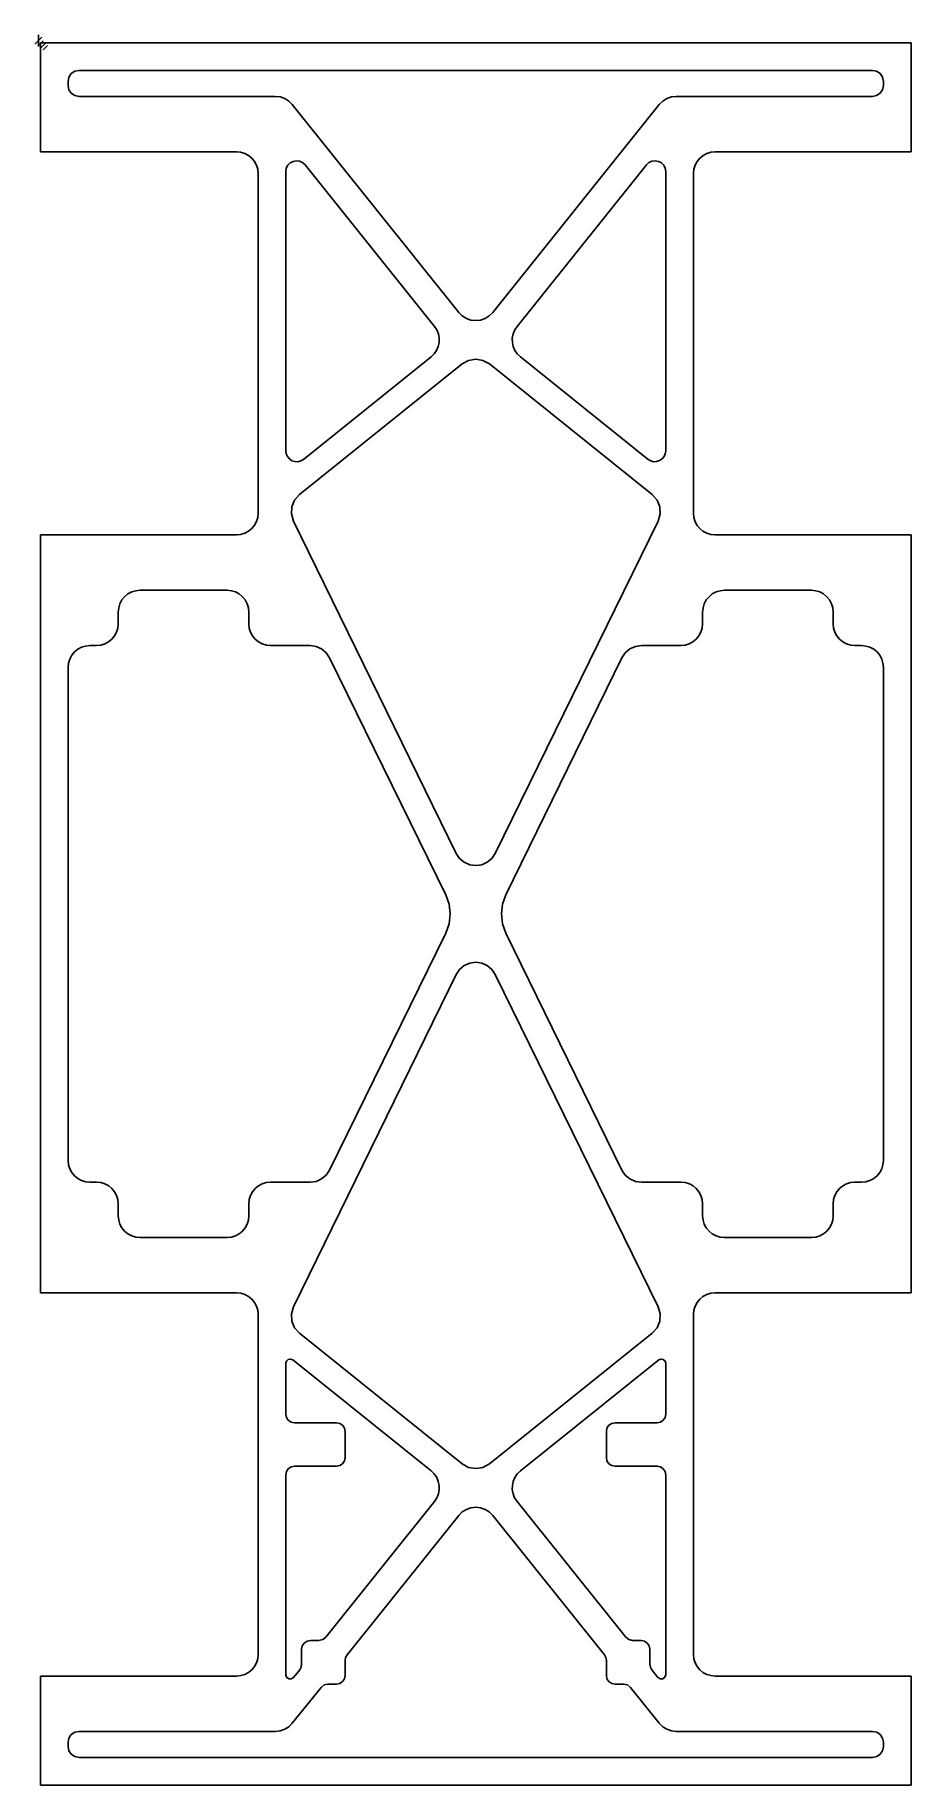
# Model space of a CAD drawing. Extents: x -1 to 200, y 0 to 402.
import ezdxf

# ---------------------------------------------------------------- set-up
doc = ezdxf.new("R2010")
doc.units = 0

msp = doc.modelspace()

# ---------------------------------------------------------------- linework, layer by layer
at = {"layer": 'Layer 1'}
for p, q in [((0, 402.269), (0, 399.623)), ((0.793749, 401.74), (-0.793749, 400.152)), ((1.05833, 400.946), (0, 399.88767)), ((0.472061, 400.474), (200.472, 400.474)), ((0.472061, 375.474), (0.472061, 400.474)), ((1.5875, 400.417), (0.52917, 399.35867)), ((2.11666, 399.888), (1.05833, 398.82967)), ((200.472, 400.474), (200.472, 375.474)), ((8.365401, 393.933699), (7.554343, 393.391767)), ((9.32211, 394.124), (8.365401, 393.933699)), ((191.622, 394.124), (9.3221, 394.124)), ((192.578709, 393.933699), (191.622, 394.124)), ((193.389767, 393.391767), (192.578709, 393.933699)), ((6.82205, 391.624), (6.82205, 390.674)), ((7.012411, 392.580709), (6.82211, 391.624)), ((6.82212, 390.674), (7.012421, 389.717291)), ((7.554343, 393.391767), (7.012411, 392.580709)), ((193.931699, 392.580709), (193.389767, 393.391767)), ((194.122, 391.624), (193.931699, 392.580709)), ((193.931699, 389.717291), (194.122, 390.674)), ((194.122, 391.624), (194.122, 390.674)), ((7.012421, 389.717291), (7.554353, 388.906233)), ((7.554353, 388.906233), (8.365411, 388.364301)), ((8.365411, 388.364301), (9.32212, 388.174)), ((9.3221, 388.174), (54.4216, 388.174)), ((55.537841, 388.048101), (54.42146, 388.17428)), ((56.585527, 387.681696), (55.537841, 388.048101)), ((57.526615, 387.093263), (56.585527, 387.681696)), ((58.3232, 386.301), (57.526615, 387.093263)), ((58.3231, 386.301), (96.5702, 338.573)), ((142.621, 386.301), (104.374, 338.573)), ((143.417845, 387.092983), (142.62126, 386.30072)), ((144.358933, 387.681416), (143.417845, 387.092983)), ((145.406619, 388.047821), (144.358933, 387.681416)), ((146.523, 388.174), (145.406619, 388.047821)), ((191.622, 388.174), (146.522, 388.174)), ((191.622, 388.174), (192.578709, 388.364301)), ((192.578709, 388.364301), (193.389767, 388.906233)), ((193.389767, 388.906233), (193.931699, 389.717291)), ((45.4721, 375.474), (0.472061, 375.474)), ((46.452115, 375.377029), (45.47211, 375.47399)), ((47.385523, 375.093388), (46.452115, 375.377029)), ((48.246107, 374.633933), (47.385523, 375.093388)), ((49.007637, 374.009527), (48.246107, 374.633933)), ((49.632043, 373.247997), (49.007637, 374.009527)), ((151.936463, 374.009537), (151.312056, 373.248005)), ((152.697995, 374.633944), (151.936463, 374.009537)), ((153.558581, 375.0934), (152.697995, 374.633944)), ((154.491993, 375.37704), (153.558581, 375.0934)), ((155.472, 375.474), (154.491993, 375.37704)), ((200.472, 375.474), (155.472, 375.474)), ((50.091498, 372.387413), (49.632043, 373.247997)), ((50.375139, 371.454005), (50.091498, 372.387413)), ((50.4721, 370.474), (50.375139, 371.454005)), ((50.4722, 292.474), (50.4722, 370.474)), ((56.942386, 371.669481), (56.82203, 370.90264)), ((56.8222, 370.902), (56.8222, 306.79)), ((57.282271, 372.348106), (56.942386, 371.669481)), ((57.80991, 372.893678), (57.282271, 372.348106)), ((58.493532, 373.261363), (57.80991, 372.893678)), ((59.256924, 373.401939), (58.493532, 373.261363)), ((60.009838, 373.306159), (59.256924, 373.401939)), ((60.699441, 372.989139), (60.009838, 373.306159)), ((61.2729, 372.466), (60.699441, 372.989139)), ((90.9953, 335.376), (61.273, 372.466)), ((109.949, 335.376), (139.671, 372.466)), ((140.244589, 372.988499), (139.67113, 372.46536)), ((140.934192, 373.305519), (140.244589, 372.988499)), ((141.687106, 373.401299), (140.934192, 373.305519)), ((142.450498, 373.260723), (141.687106, 373.401299)), ((143.13412, 372.893038), (142.450498, 373.260723)), ((143.661759, 372.347466), (143.13412, 372.893038)), ((144.001644, 371.668841), (143.661759, 372.347466)), ((144.122, 370.902), (144.001644, 371.668841)), ((144.122, 370.902), (144.122, 306.79)), ((150.56896, 371.454007), (150.472, 370.474)), ((150.472, 370.474), (150.472, 292.474)), ((150.8526, 372.387419), (150.56896, 371.454007)), ((151.312056, 373.248005), (150.8526, 372.387419)), ((96.5703, 338.574), (97.366885, 337.781738)), ((97.366885, 337.781738), (98.307973, 337.193305)), ((102.636107, 337.193305), (103.577195, 337.781738)), ((103.577195, 337.781738), (104.37378, 338.574)), ((91.532501, 334.55008), (90.995323, 335.37546)), ((91.894866, 333.644321), (91.532501, 334.55008)), ((92.074492, 332.685446), (91.894866, 333.644321)), ((98.307973, 337.193305), (99.355659, 336.8269)), ((99.355659, 336.8269), (100.47204, 336.700722)), ((100.47204, 336.700722), (101.588421, 336.8269)), ((101.588421, 336.8269), (102.636107, 337.193305)), ((109.049457, 333.644861), (108.869831, 332.685986)), ((109.411822, 334.55062), (109.049457, 333.644861)), ((109.949, 335.376), (109.411822, 334.55062)), ((90.924413, 329.035504), (91.475426, 329.840545)), ((91.475426, 329.840545), (91.859665, 330.737243)), ((91.859665, 330.737243), (92.063456, 331.700717)), ((92.063456, 331.700717), (92.074492, 332.685446)), ((108.869831, 332.685986), (108.880867, 331.701257)), ((108.880867, 331.701257), (109.084658, 330.737783)), ((109.084658, 330.737783), (109.468897, 329.841085)), ((109.468897, 329.841085), (110.01991, 329.036044)), ((97.3453, 326.738), (59.9482, 296.77)), ((60.8854, 304.84), (90.2203, 328.348)), ((90.2203, 328.347), (90.924413, 329.035504)), ((98.836598, 327.56169), (97.34557, 326.738)), ((100.472285, 327.836253), (98.836598, 327.56169)), ((102.107972, 327.56169), (100.472285, 327.836253)), ((103.599, 326.738), (102.107972, 327.56169)), ((103.599, 326.738), (140.996, 296.77)), ((110.01991, 329.036044), (110.724023, 328.34754)), ((140.059, 304.84), (110.724, 328.348)), ((56.8221, 306.79), (56.921782, 306.090787)), ((56.921782, 306.090787), (57.20608, 305.458665)), ((57.20608, 305.458665), (57.652881, 304.928784)), ((143.291579, 304.929654), (143.73838, 305.459535)), ((143.73838, 305.459535), (144.022678, 306.091657)), ((144.022678, 306.091657), (144.12236, 306.79087)), ((57.652881, 304.928784), (58.240066, 304.536294)), ((58.240066, 304.536294), (58.913538, 304.323526)), ((58.913538, 304.323526), (59.606434, 304.306225)), ((59.606434, 304.306225), (60.277495, 304.479667)), ((60.277495, 304.479667), (60.88546, 304.83913)), ((140.059, 304.84), (140.666965, 304.480537)), ((140.666965, 304.480537), (141.338026, 304.307095)), ((141.338026, 304.307095), (142.030922, 304.324396)), ((142.030922, 304.324396), (142.704394, 304.537164)), ((142.704394, 304.537164), (143.291579, 304.929654)), ((58.195232, 293.958044), (58.106667, 292.302004)), ((58.819617, 295.494423), (58.195232, 293.958044)), ((59.9483, 296.77), (58.819617, 295.494423)), ((142.124847, 295.494366), (140.996, 296.77)), ((142.749316, 293.957872), (142.124847, 295.494366)), ((142.837876, 292.301691), (142.749316, 293.957872)), ((49.007627, 288.938463), (49.632033, 289.699993)), ((49.632033, 289.699993), (50.091488, 290.560577)), ((50.091488, 290.560577), (50.375129, 291.493985)), ((50.375129, 291.493985), (50.47209, 292.47399)), ((58.106667, 292.302004), (58.58544, 290.66744)), ((58.5853, 290.667), (95.9824, 214.378)), ((142.359, 290.667), (104.962, 214.378)), ((142.359, 290.667), (142.837876, 292.301691)), ((150.472, 292.474), (150.573582, 291.466328)), ((150.573582, 291.466328), (150.864924, 290.527778)), ((150.864924, 290.527778), (151.32592, 289.678458)), ((151.32592, 289.678458), (151.936463, 288.938473)), ((0.472061, 287.474), (45.4721, 287.474)), ((0.472061, 113.474), (0.472061, 287.474)), ((45.4721, 287.474), (46.452105, 287.570961)), ((46.452105, 287.570961), (47.385513, 287.854602)), ((47.385513, 287.854602), (48.246097, 288.314057)), ((48.246097, 288.314057), (49.007627, 288.938463)), ((151.936463, 288.938473), (152.676448, 288.32793)), ((152.676448, 288.32793), (153.525768, 287.866934)), ((153.525768, 287.866934), (154.464318, 287.575592)), ((154.464318, 287.575592), (155.47199, 287.47401)), ((155.472, 287.474), (200.472, 287.474)), ((200.472, 287.474), (200.472, 113.474)), ((19.811573, 273.309537), (19.187167, 272.548007)), ((20.573103, 273.933943), (19.811573, 273.309537)), ((21.433687, 274.393398), (20.573103, 273.933943)), ((22.367095, 274.677039), (21.433687, 274.393398)), ((23.3471, 274.774), (22.367095, 274.677039)), ((43.3469, 274.774), (23.3471, 274.774)), ((44.327115, 274.677029), (43.34711, 274.77399)), ((45.260523, 274.393388), (44.327115, 274.677029)), ((46.121107, 273.933933), (45.260523, 274.393388)), ((46.882637, 273.309527), (46.121107, 273.933933)), ((47.507043, 272.547997), (46.882637, 273.309527)), ((154.061473, 273.309537), (153.437067, 272.548007)), ((154.823003, 273.933943), (154.061473, 273.309537)), ((155.683587, 274.393398), (154.823003, 273.933943)), ((156.616995, 274.677039), (155.683587, 274.393398)), ((157.597, 274.774), (156.616995, 274.677039)), ((157.597, 274.774), (177.597, 274.774)), ((178.577007, 274.67704), (177.597, 274.774)), ((179.510419, 274.3934), (178.577007, 274.67704)), ((180.371005, 273.933944), (179.510419, 274.3934)), ((181.132537, 273.309537), (180.371005, 273.933944)), ((181.756944, 272.548005), (181.132537, 273.309537)), ((18.347, 269.774), (18.347, 267.074)), ((18.444071, 270.754015), (18.34711, 269.77401)), ((18.727712, 271.687423), (18.444071, 270.754015)), ((19.187167, 272.548007), (18.727712, 271.687423)), ((47.966498, 271.687413), (47.507043, 272.547997)), ((48.250139, 270.754005), (47.966498, 271.687413)), ((48.3471, 269.774), (48.250139, 270.754005)), ((48.347, 267.074), (48.347, 269.774)), ((152.597, 267.074), (152.597, 269.774)), ((152.693971, 270.754015), (152.59701, 269.77401)), ((152.977612, 271.687423), (152.693971, 270.754015)), ((153.437067, 272.548007), (152.977612, 271.687423)), ((182.2164, 271.687419), (181.756944, 272.548005)), ((182.50004, 270.754007), (182.2164, 271.687419)), ((182.597, 269.774), (182.50004, 270.754007)), ((182.597, 269.774), (182.597, 267.074)), ((17.966488, 265.160577), (18.250129, 266.093985)), ((18.250129, 266.093985), (18.34709, 267.07399)), ((48.3471, 267.074), (48.444061, 266.093995)), ((48.444061, 266.093995), (48.727702, 265.160587)), ((152.216388, 265.160577), (152.500029, 266.093985)), ((152.500029, 266.093985), (152.59699, 267.07399)), ((182.597, 267.074), (182.693961, 266.093995)), ((182.693961, 266.093995), (182.977602, 265.160587)), ((9.048103, 261.233943), (8.286573, 260.609537)), ((9.908687, 261.693398), (9.048103, 261.233943)), ((10.842095, 261.977039), (9.908687, 261.693398)), ((11.8221, 262.074), (10.842095, 261.977039)), ((13.3472, 262.074), (11.8221, 262.074)), ((13.3471, 262.074), (14.327105, 262.170961)), ((14.327105, 262.170961), (15.260513, 262.454602)), ((15.260513, 262.454602), (16.121097, 262.914057)), ((16.121097, 262.914057), (16.882627, 263.538463)), ((16.882627, 263.538463), (17.507033, 264.299993)), ((17.507033, 264.299993), (17.966488, 265.160577)), ((48.727702, 265.160587), (49.187157, 264.300003)), ((49.187157, 264.300003), (49.811563, 263.538473)), ((49.811563, 263.538473), (50.573093, 262.914067)), ((50.573093, 262.914067), (51.433677, 262.454612)), ((51.433677, 262.454612), (52.367085, 262.170971)), ((52.367085, 262.170971), (53.34709, 262.07401)), ((62.4125, 262.074), (53.3471, 262.074)), ((63.800766, 261.877735), (62.41242, 262.07418)), ((65.057781, 261.317062), (63.800766, 261.877735)), ((66.11451, 260.435153), (65.057781, 261.317062)), ((135.886639, 261.316882), (134.82991, 260.434973)), ((137.143654, 261.877555), (135.886639, 261.316882)), ((138.532, 262.074), (137.143654, 261.877555)), ((138.531, 262.074), (147.597, 262.074)), ((147.597, 262.074), (148.577005, 262.170961)), ((148.577005, 262.170961), (149.510413, 262.454602)), ((149.510413, 262.454602), (150.370997, 262.914057)), ((150.370997, 262.914057), (151.132527, 263.538463)), ((151.132527, 263.538463), (151.756933, 264.299993)), ((151.756933, 264.299993), (152.216388, 265.160577)), ((182.977602, 265.160587), (183.437057, 264.300003)), ((183.437057, 264.300003), (184.061463, 263.538473)), ((184.061463, 263.538473), (184.822993, 262.914067)), ((184.822993, 262.914067), (185.683577, 262.454612)), ((185.683577, 262.454612), (186.616985, 262.170971)), ((186.616985, 262.170971), (187.59699, 262.07401)), ((187.597, 262.074), (189.122, 262.074)), ((190.102007, 261.97704), (189.122, 262.074)), ((191.035419, 261.6934), (190.102007, 261.97704)), ((191.896005, 261.233944), (191.035419, 261.6934)), ((192.657537, 260.609537), (191.896005, 261.233944)), ((6.919071, 258.054015), (6.82211, 257.07401)), ((7.202712, 258.987423), (6.919071, 258.054015)), ((7.662167, 259.848007), (7.202712, 258.987423)), ((8.286573, 260.609537), (7.662167, 259.848007)), ((66.902, 259.275), (66.11451, 260.435153)), ((93.5687, 204.877), (66.902, 259.275)), ((107.375, 204.877), (134.042, 259.275)), ((134.82991, 260.434973), (134.04242, 259.27482)), ((193.281944, 259.848005), (192.657537, 260.609537)), ((193.7414, 258.987419), (193.281944, 259.848005)), ((194.02504, 258.054007), (193.7414, 258.987419)), ((194.122, 257.074), (194.02504, 258.054007)), ((6.82205, 143.875), (6.82205, 257.074)), ((194.122, 143.875), (194.122, 257.074)), ((95.9824, 214.379), (96.76989, 213.218848)), ((96.76989, 213.218848), (97.82662, 212.336939)), ((103.11734, 212.336939), (104.17407, 213.218848)), ((104.17407, 213.218848), (104.96156, 214.379)), ((97.82662, 212.336939), (99.083634, 211.776266)), ((99.083634, 211.776266), (100.47198, 211.579822)), ((100.47198, 211.579822), (101.860326, 211.776266)), ((101.860326, 211.776266), (103.11734, 212.336939)), ((94.334317, 202.719835), (93.5687, 204.87626)), ((94.589522, 200.47463), (94.334317, 202.719835)), ((106.609383, 202.719575), (106.354178, 200.47437)), ((107.375, 204.876), (106.609383, 202.719575)), ((93.5687, 196.073), (94.334317, 198.229425)), ((94.334317, 198.229425), (94.589522, 200.47463)), ((106.354178, 200.47437), (106.609383, 198.229165)), ((106.609383, 198.229165), (107.375, 196.07274)), ((93.5687, 196.072), (66.902, 141.6737)), ((107.375, 196.072), (134.0417, 141.6737)), ((99.084074, 189.172734), (97.82706, 188.612061)), ((100.47242, 189.369178), (99.084074, 189.172734)), ((101.860766, 189.172734), (100.47242, 189.369178)), ((103.11778, 188.612061), (101.860766, 189.172734)), ((58.5853, 110.281), (95.9824, 186.57)), ((96.77033, 187.730152), (95.98284, 186.57)), ((97.82706, 188.612061), (96.77033, 187.730152)), ((104.17451, 187.730152), (103.11778, 188.612061)), ((104.962, 186.57), (104.17451, 187.730152)), ((142.359, 110.281), (104.962, 186.57)), ((6.82212, 143.874), (6.919078, 142.893992)), ((6.919078, 142.893992), (7.202716, 141.960581)), ((7.202716, 141.960581), (7.66217, 141.099993)), ((7.66217, 141.099993), (8.286576, 140.33846)), ((66.11449, 140.513027), (66.90198, 141.67318)), ((134.042, 141.674), (134.82949, 140.513847)), ((192.657534, 140.33847), (193.28194, 141.100003)), ((193.28194, 141.100003), (193.741394, 141.960591)), ((193.741394, 141.960591), (194.025032, 142.894002)), ((194.025032, 142.894002), (194.12199, 143.87401)), ((8.286576, 140.33846), (9.048107, 139.714051)), ((9.048107, 139.714051), (9.908692, 139.254593)), ((9.908692, 139.254593), (10.842103, 138.970952)), ((10.842103, 138.970952), (11.82211, 138.87399)), ((13.3472, 138.874), (11.8221, 138.874)), ((14.354781, 138.772398), (13.34711, 138.87398)), ((15.293329, 138.481057), (14.354781, 138.772398)), ((16.142649, 138.020062), (15.293329, 138.481057)), ((16.882633, 137.40952), (16.142649, 138.020062)), ((17.493177, 136.669537), (16.882633, 137.40952)), ((17.954173, 135.820219), (17.493177, 136.669537)), ((49.201033, 136.669557), (48.740037, 135.820239)), ((49.811577, 137.40954), (49.201033, 136.669557)), ((50.551561, 138.020082), (49.811577, 137.40954)), ((51.400881, 138.481077), (50.551561, 138.020082)), ((52.339429, 138.772418), (51.400881, 138.481077)), ((53.3471, 138.874), (52.339429, 138.772418)), ((62.4125, 138.874), (53.3471, 138.874)), ((62.4124, 138.874), (63.800746, 139.070445)), ((63.800746, 139.070445), (65.057761, 139.631118)), ((65.057761, 139.631118), (66.11449, 140.513027)), ((134.82949, 140.513847), (135.886219, 139.631938)), ((135.886219, 139.631938), (137.143234, 139.071265)), ((137.143234, 139.071265), (138.53158, 138.87482)), ((138.531, 138.874), (147.597, 138.874)), ((148.604681, 138.772398), (147.59701, 138.87398)), ((149.543229, 138.481057), (148.604681, 138.772398)), ((150.392549, 138.020062), (149.543229, 138.481057)), ((151.132533, 137.40952), (150.392549, 138.020062)), ((151.743077, 136.669537), (151.132533, 137.40952)), ((152.204073, 135.820219), (151.743077, 136.669537)), ((183.450933, 136.669557), (182.989937, 135.820239)), ((184.061477, 137.40954), (183.450933, 136.669557)), ((184.801461, 138.020082), (184.061477, 137.40954)), ((185.650781, 138.481077), (184.801461, 138.020082)), ((186.589329, 138.772418), (185.650781, 138.481077)), ((187.597, 138.874), (186.589329, 138.772418)), ((187.597, 138.874), (189.122, 138.874)), ((189.122, 138.874), (190.102007, 138.970962)), ((190.102007, 138.970962), (191.035418, 139.254603)), ((191.035418, 139.254603), (191.896003, 139.714061)), ((191.896003, 139.714061), (192.657534, 140.33847)), ((18.245516, 134.881671), (17.954173, 135.820219)), ((18.3471, 133.874), (18.245516, 134.881671)), ((18.347, 131.175), (18.347, 133.873)), ((48.347, 133.873), (48.347, 131.175)), ((48.448694, 134.881691), (48.34711, 133.87402)), ((48.740037, 135.820239), (48.448694, 134.881691)), ((152.495416, 134.881671), (152.204073, 135.820219)), ((152.597, 133.874), (152.495416, 134.881671)), ((152.597, 133.873), (152.597, 131.175)), ((182.597, 131.175), (182.597, 133.873)), ((182.698594, 134.881691), (182.59701, 133.87402)), ((182.989937, 135.820239), (182.698594, 134.881691)), ((18.3471, 131.174), (18.444058, 130.193992)), ((18.444058, 130.193992), (18.727696, 129.260581)), ((18.727696, 129.260581), (19.18715, 128.399993)), ((47.50704, 128.400003), (47.966494, 129.260591)), ((47.966494, 129.260591), (48.250132, 130.194002)), ((48.250132, 130.194002), (48.34709, 131.17401)), ((152.597, 131.174), (152.693958, 130.193992)), ((152.693958, 130.193992), (152.977596, 129.260581)), ((152.977596, 129.260581), (153.43705, 128.399993)), ((181.75694, 128.400003), (182.216394, 129.260591)), ((182.216394, 129.260591), (182.500032, 130.194002)), ((182.500032, 130.194002), (182.59699, 131.17401)), ((19.18715, 128.399993), (19.811556, 127.63846)), ((19.811556, 127.63846), (20.573087, 127.014051)), ((20.573087, 127.014051), (21.433672, 126.554593)), ((21.433672, 126.554593), (22.367083, 126.270952)), ((22.367083, 126.270952), (23.34709, 126.17399)), ((43.3469, 126.174), (23.3471, 126.174)), ((43.3471, 126.174), (44.327107, 126.270962)), ((44.327107, 126.270962), (45.260518, 126.554603)), ((45.260518, 126.554603), (46.121103, 127.014061)), ((46.121103, 127.014061), (46.882634, 127.63847)), ((46.882634, 127.63847), (47.50704, 128.400003)), ((153.43705, 128.399993), (154.061456, 127.63846)), ((154.061456, 127.63846), (154.822987, 127.014051)), ((154.822987, 127.014051), (155.683572, 126.554593)), ((155.683572, 126.554593), (156.616983, 126.270952)), ((156.616983, 126.270952), (157.59699, 126.17399)), ((157.597, 126.174), (177.597, 126.174)), ((177.597, 126.174), (178.577007, 126.270962)), ((178.577007, 126.270962), (179.510418, 126.554603)), ((179.510418, 126.554603), (180.371003, 127.014061)), ((180.371003, 127.014061), (181.132534, 127.63847)), ((181.132534, 127.63847), (181.75694, 128.400003)), ((45.4721, 113.474), (0.472061, 113.474)), ((46.479781, 113.372398), (45.47211, 113.47398)), ((47.418329, 113.081057), (46.479781, 113.372398)), ((48.267649, 112.620062), (47.418329, 113.081057)), ((49.007633, 112.00952), (48.267649, 112.620062)), ((152.676461, 112.620082), (151.936477, 112.00954)), ((153.525781, 113.081077), (152.676461, 112.620082)), ((154.464329, 113.372418), (153.525781, 113.081077)), ((155.472, 113.474), (154.464329, 113.372418)), ((200.472, 113.474), (155.472, 113.474)), ((49.618177, 111.269537), (49.007633, 112.00952)), ((50.079173, 110.420219), (49.618177, 111.269537)), ((50.370516, 109.481671), (50.079173, 110.420219)), ((50.4721, 108.474), (50.370516, 109.481671)), ((58.5855, 110.282), (58.10673, 108.647438)), ((58.10673, 108.647438), (58.195296, 106.991401)), ((142.83763, 108.646988), (142.35886, 110.28155)), ((142.749064, 106.990951), (142.83763, 108.646988)), ((150.573594, 109.481691), (150.47201, 108.47402)), ((150.864937, 110.420239), (150.573594, 109.481691)), ((151.325933, 111.269557), (150.864937, 110.420239)), ((151.936477, 112.00954), (151.325933, 111.269557)), ((50.4722, 30.4744), (50.4722, 108.473)), ((58.195296, 106.991401), (58.81968, 105.455026)), ((58.81968, 105.455026), (59.94836, 104.17945)), ((140.996, 104.179), (142.12468, 105.454576)), ((142.12468, 105.454576), (142.749064, 106.990951)), ((150.472, 108.473), (150.472, 30.4744)), ((97.3453, 74.21), (59.9482, 104.179)), ((103.599, 74.21), (140.996, 104.179)), ((56.975657, 97.815093), (56.82206, 97.282565)), ((56.8222, 85.6453), (56.8222, 97.2816)), ((57.389251, 98.184035), (56.975657, 97.815093)), ((57.935794, 98.27606), (57.389251, 98.184035)), ((58.4474, 98.0629), (57.935794, 98.27606)), ((58.4475, 98.0621), (90.2203, 72.6013)), ((142.497, 98.0621), (110.724, 72.6013)), ((143.008266, 98.276095), (142.49666, 98.062935)), ((143.554809, 98.18407), (143.008266, 98.276095)), ((143.968403, 97.815128), (143.554809, 98.18407)), ((144.122, 97.2826), (143.968403, 97.815128)), ((144.122, 85.6453), (144.122, 97.2816)), ((56.8221, 85.6458), (56.979276, 84.867316)), ((56.979276, 84.867316), (57.407894, 84.231599)), ((143.536206, 84.231579), (143.964824, 84.867296)), ((143.964824, 84.867296), (144.122, 85.64578)), ((57.407894, 84.231599), (58.043615, 83.802988)), ((58.043615, 83.802988), (58.8221, 83.64582)), ((68.472, 83.645), (58.8221, 83.645)), ((69.237369, 83.493568), (68.472, 83.64581)), ((69.886217, 83.06002), (69.237369, 83.493568)), ((70.319762, 82.41117), (69.886217, 83.06002)), ((70.472, 81.6458), (70.319762, 82.41117)), ((70.472, 75.6467), (70.472, 81.6448)), ((130.624238, 82.41116), (130.472, 81.64579)), ((130.472, 81.6448), (130.472, 75.6467)), ((131.057783, 83.06001), (130.624238, 82.41116)), ((131.706631, 83.493558), (131.057783, 83.06001)), ((132.472, 83.6458), (131.706631, 83.493558)), ((142.122, 83.645), (132.472, 83.645)), ((142.122, 83.6458), (142.900485, 83.802968)), ((142.900485, 83.802968), (143.536206, 84.231579)), ((56.979276, 72.424304), (56.8221, 71.64582)), ((57.407894, 73.060021), (56.979276, 72.424304)), ((58.043615, 73.488632), (57.407894, 73.060021)), ((58.8221, 73.6458), (58.043615, 73.488632)), ((58.8221, 73.6464), (68.472, 73.6464)), ((68.472, 73.6458), (69.237369, 73.798042)), ((69.237369, 73.798042), (69.886217, 74.23159)), ((69.886217, 74.23159), (70.319762, 74.88044)), ((70.319762, 74.88044), (70.472, 75.64581)), ((90.943087, 71.891829), (90.220277, 72.60124)), ((97.3453, 74.2106), (98.836328, 73.38691)), ((98.836328, 73.38691), (100.472015, 73.112347)), ((100.472015, 73.112347), (102.107702, 73.38691)), ((102.107702, 73.38691), (103.59873, 74.2106)), ((110.724, 72.6012), (110.00119, 71.891789)), ((130.472, 75.6458), (130.624238, 74.88043)), ((130.624238, 74.88043), (131.057783, 74.23158)), ((131.057783, 74.23158), (131.706631, 73.798032)), ((131.706631, 73.798032), (132.472, 73.64579)), ((132.472, 73.6464), (142.122, 73.6464)), ((142.900485, 73.488612), (142.122, 73.64578)), ((143.536206, 73.060001), (142.900485, 73.488612)), ((143.964824, 72.424284), (143.536206, 73.060001)), ((144.122, 71.6458), (143.964824, 72.424284)), ((56.8222, 25.7754), (56.8222, 71.6462)), ((91.493292, 71.077566), (90.943087, 71.891829)), ((91.867776, 70.186712), (91.493292, 71.077566)), ((92.063423, 69.247532), (91.867776, 70.186712)), ((92.077115, 68.288288), (92.063423, 69.247532)), ((108.880854, 69.247492), (108.867162, 68.288248)), ((109.076501, 70.186672), (108.880854, 69.247492)), ((109.450985, 71.077526), (109.076501, 70.186672)), ((110.00119, 71.891789), (109.450985, 71.077526)), ((144.122, 25.7754), (144.122, 71.6462)), ((90.9953, 65.574), (66.0106, 34.3955)), ((90.9953, 65.5728), (91.54617, 66.422659)), ((91.54617, 66.422659), (91.905736, 67.337242)), ((91.905736, 67.337242), (92.077115, 68.288288)), ((108.867162, 68.288248), (109.038541, 67.337202)), ((109.038541, 67.337202), (109.398107, 66.422619)), ((109.398107, 66.422619), (109.948977, 65.57276)), ((109.949, 65.574), (134.9337, 34.3955)), ((70.9115, 30.3554), (96.5703, 62.3752)), ((97.367105, 63.167462), (96.57052, 62.3752)), ((98.308193, 63.755895), (97.367105, 63.167462)), ((99.355879, 64.1223), (98.308193, 63.755895)), ((100.47226, 64.248478), (99.355879, 64.1223)), ((101.588641, 64.1223), (100.47226, 64.248478)), ((102.636327, 63.755895), (101.588641, 64.1223)), ((103.577415, 63.167462), (102.636327, 63.755895)), ((104.374, 62.3752), (103.577415, 63.167462)), ((130.033, 30.3554), (104.374, 62.3752)), ((60.624238, 32.41126), (60.472, 31.64589)), ((61.057783, 33.06011), (60.624238, 32.41126)), ((61.706631, 33.493658), (61.057783, 33.06011)), ((62.472, 33.6459), (61.706631, 33.493658)), ((64.4501, 33.6468), (62.4721, 33.6468)), ((64.45, 33.6459), (65.315627, 33.842927)), ((65.315627, 33.842927), (66.0107, 34.395199)), ((134.933, 34.3952), (135.628073, 33.842928)), ((135.628073, 33.842928), (136.4937, 33.645901)), ((138.472, 33.6468), (136.494, 33.6468)), ((139.237369, 33.493668), (138.472, 33.64591)), ((139.886217, 33.06012), (139.237369, 33.493668)), ((140.319762, 32.41127), (139.886217, 33.06012)), ((140.472, 31.6459), (140.319762, 32.41127)), ((49.618167, 27.679043), (50.079163, 28.528361)), ((50.079163, 28.528361), (50.370506, 29.466909)), ((50.370506, 29.466909), (50.47209, 30.47458)), ((60.358982, 27.523386), (60.472003, 28.18618)), ((60.4721, 31.6465), (60.4721, 28.1858)), ((70.585013, 29.7683), (70.471997, 29.10549)), ((70.472, 25.6458), (70.472, 29.1065)), ((70.9113, 30.3562), (70.585013, 29.7683)), ((130.358984, 29.76831), (130.032697, 30.35621)), ((130.472, 29.1055), (130.358984, 29.76831)), ((130.472, 29.1065), (130.472, 25.6458)), ((140.472, 28.1858), (140.472, 31.6465)), ((140.472, 28.1862), (140.585021, 27.523406)), ((150.472, 30.4746), (150.573584, 29.466929)), ((150.573584, 29.466929), (150.864927, 28.528381)), ((150.864927, 28.528381), (151.325923, 27.679063)), ((0.472061, 0.473355), (0.472061, 25.4738)), ((0.472061, 25.4738), (45.4721, 25.4738)), ((45.4721, 25.4746), (46.479771, 25.576182)), ((46.479771, 25.576182), (47.418319, 25.867523)), ((47.418319, 25.867523), (48.267639, 26.328518)), ((48.267639, 26.328518), (49.007623, 26.93906)), ((49.007623, 26.93906), (49.618167, 27.679043)), ((56.8221, 25.776), (57.006195, 25.197812)), ((57.006195, 25.197812), (57.490701, 24.832508)), ((57.490701, 24.832508), (58.097226, 24.814591)), ((58.097226, 24.814591), (58.60245, 25.150658)), ((60.0329, 26.9343), (58.6023, 25.15101)), ((60.0327, 26.9355), (60.358982, 27.523386)), ((69.237369, 23.798142), (69.886217, 24.23169)), ((69.886217, 24.23169), (70.319762, 24.88054)), ((70.319762, 24.88054), (70.472, 25.64591)), ((130.472, 25.6459), (130.624238, 24.88053)), ((130.624238, 24.88053), (131.057783, 24.23168)), ((131.057783, 24.23168), (131.706631, 23.798132)), ((140.585021, 27.523406), (140.911303, 26.93552)), ((140.911, 26.9343), (142.3416, 25.15101)), ((142.342, 25.1506), (142.847224, 24.814533)), ((142.847224, 24.814533), (143.453749, 24.83245)), ((143.453749, 24.83245), (143.938255, 25.197754)), ((143.938255, 25.197754), (144.12235, 25.775942)), ((151.325923, 27.679063), (151.936467, 26.93908)), ((151.936467, 26.93908), (152.676451, 26.328538)), ((152.676451, 26.328538), (153.525771, 25.867543)), ((153.525771, 25.867543), (154.464319, 25.576202)), ((154.464319, 25.576202), (155.47199, 25.47462)), ((155.472, 25.4738), (200.472, 25.4738)), ((200.472, 25.4738), (200.472, 0.473355)), ((58.3231, 14.6471), (64.93344, 22.8968)), ((65.628473, 23.448873), (64.9334, 22.896601)), ((66.4941, 23.6459), (65.628473, 23.448873)), ((66.4943, 23.6455), (68.472, 23.6455)), ((68.472, 23.6459), (69.237369, 23.798142)), ((131.706631, 23.798132), (132.472, 23.64589)), ((132.472, 23.6455), (134.45, 23.6455)), ((135.315927, 23.448872), (134.4503, 23.645899)), ((136.011, 22.8966), (135.315927, 23.448872)), ((142.621, 14.6471), (136.01066, 22.8968)), ((8.349, 12.578139), (7.554347, 12.04237)), ((9.32211, 12.7746), (8.349, 12.578139)), ((9.3221, 12.7738), (54.4216, 12.7738)), ((54.4215, 12.7746), (55.53788, 12.900777)), ((55.53788, 12.900777), (56.585566, 13.26718)), ((56.585566, 13.26718), (57.526654, 13.85561)), ((57.526654, 13.85561), (58.32324, 14.64787)), ((142.621, 14.6479), (143.417586, 13.85564)), ((143.417586, 13.85564), (144.358674, 13.26721)), ((144.358674, 13.26721), (145.40636, 12.900807)), ((145.40636, 12.900807), (146.52274, 12.77463)), ((191.622, 12.7738), (146.522, 12.7738)), ((192.59511, 12.578129), (191.622, 12.77459)), ((193.389763, 12.04236), (192.59511, 12.578129)), ((6.82205, 9.32366), (6.82205, 10.2735)), ((7.018575, 11.24772), (6.82211, 10.27461)), ((6.82212, 9.32461), (7.018585, 8.3515)), ((7.554347, 12.04237), (7.018575, 11.24772)), ((7.018585, 8.3515), (7.554357, 7.55685)), ((193.925535, 11.24771), (193.389763, 12.04236)), ((193.389763, 7.55685), (193.925535, 8.3515)), ((194.122, 10.2746), (193.925535, 11.24771)), ((193.925535, 8.3515), (194.122, 9.32461)), ((194.122, 9.32366), (194.122, 10.2735)), ((7.554357, 7.55685), (8.34901, 7.021081)), ((8.34901, 7.021081), (9.32212, 6.82462)), ((191.622, 6.82335), (9.3221, 6.82335)), ((191.622, 6.82462), (192.59511, 7.021081)), ((192.59511, 7.021081), (193.389763, 7.55685)), ((200.472, 0.473355), (0.472061, 0.473355))]:
    msp.add_line(p, q, dxfattribs=at)

doc.saveas('drawing.dxf')
